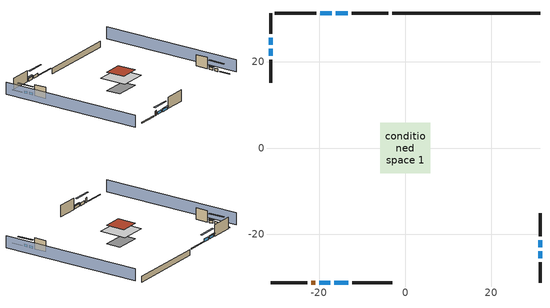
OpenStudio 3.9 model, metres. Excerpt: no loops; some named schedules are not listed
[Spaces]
conditioned space 1
 floor foundation (Slab1 construction): -5.51,-3.06 -5.51,3.06 5.51,3.06 5.51,-3.06 z-2.13
 floor adiabatic (AdiabaticFloorConstruction): -5.81,-5.81 -5.81,5.81 5.81,5.81 5.81,-5.81 z2.74
 wall outside (Wall1 construction): -20.65,31.28 -30.35,31.28 z0.3:5.18
 wall outside (Wall2 construction): 31.28,-20.5 31.28,-15.11 z0.3:5.18
 wall outside (Wall3 construction): -12.33,-31.28 -3.01,-31.28 z0.3:5.18
 wall outside (Wall4 construction): -31.28,20.5 -31.28,15.11 z0.3:5.18
 wall outside (RimJoist1 construction): -3.94,31.28 -12.44,31.28 z0.3:0.61
 wall outside (RimJoist2 construction): 31.28,-31.28 31.28,-26.56 z0.3:0.61
 wall outside (RimJoist3 construction): -31.28,-31.28 -22.78,-31.28 z0.3:0.61
 wall outside (RimJoist4 construction): -31.28,31.28 -31.28,26.56 z0.3:0.61
 wall outside (AdiabaticWallConstruction): -13.37,31.28 -16.08,31.28 / -17.01,31.28 -19.72,31.28 z0.3:1.49; 31.28,-25.63 31.28,-23.99 / 31.28,-23.07 31.28,-21.43 / -31.28,25.63 -31.28,23.99 / -31.28,23.07 -31.28,21.43 z0.3:1.4; -20.01,-31.28 -17.36,-31.28 z0.3:1.46; -16.43,-31.28 -13.26,-31.28 z0.3:1.37
 wall outside (AdiabaticWallConstruction 1): -21.85,-31.28 -20.93,-31.28 z0.3:2.34
 wall foundation (FoundationWall1 construction): 31.28,31.28 -3.01,31.28 z-2.13:0.3
 window (WindowConstruction): -13.37,31.28 -16.08,31.28 z0.3:1.49
 window (WindowConstruction 1): -17.01,31.28 -19.72,31.28 z0.3:1.49
 window (WindowConstruction 2): 31.28,-25.63 31.28,-23.99 z0.3:1.4
 window (WindowConstruction 3): 31.28,-23.06 31.28,-21.43 z0.3:1.4
 window (WindowConstruction 4): -20,-31.28 -17.36,-31.28 z0.3:1.46
 window (WindowConstruction 5): -16.43,-31.28 -13.26,-31.28 z0.3:1.37
 window (WindowConstruction 6): -31.28,25.63 -31.28,23.99 z0.3:1.4
 window (WindowConstruction 7): -31.28,23.06 -31.28,21.43 z0.3:1.4
 door (Door): -21.85,-31.28 -20.93,-31.28 z0.3:2.34
 ceiling adiabatic (AdiabaticFloorConstruction): 5.81,-5.81 5.81,5.81 -5.81,5.81 -5.81,-5.81 z2.74
 roof outside (Roof1 construction): -4.11,4.11 -4.11,-4.11 4.11,-4.11 4.11,4.11 z5.18
shading: -35.85,31.28 -35.85,-31.28 / 35.85,-31.28 35.85,31.28 z0:5.18; -18.83,31.28 -10.63,31.28 -10.63,31.89 -18.83,31.89 z4.24; -20.03,31.28 -16.71,31.28 -16.71,31.89 -20.03,31.89 z1.8; 31.28,-21.25 31.28,-28.37 31.89,-28.37 31.89,-21.25 z4.15; 31.28,-21.13 31.28,-23.37 31.89,-23.37 31.89,-21.13 z1.71; -14.61,-31.28 -22.75,-31.28 -22.75,-31.89 -14.61,-31.89 z4.21; -12.95,-31.28 -16.73,-31.28 -16.73,-31.89 -12.95,-31.89 z1.68; -31.28,21.25 -31.28,28.37 -31.89,28.37 -31.89,21.25 z4.15; -31.28,21.13 -31.28,23.37 -31.89,23.37 -31.89,21.13 z1.71
[Site]
Portland Intl Arpt_OR: Latitude {deg}=45.59; Longitude {deg}=-122.6; Time Zone {hr}=-8; Elevation {m}=33; Terrain=Suburbs; Keep Site Location Information=Yes
[Site:GroundTemperature:Shallow]
10.2558, 8.96328, 8.85977, 9.47314, 11.9355, 14.3863, 16.5111, 17.8571, 17.9714, 16.8767, 14.8061, 12.4304
[Site:WaterMainsTemperature]
Calculation Method=Schedule; Temperature Schedule=mains temperature schedule
[Building]
Building 1
[Material] Roughness=Rough
Name | Thickness {m} | Conductivity {W/m-K} | Density {kg/m3} | Specific Heat {J/kg-K} | Thermal Absorptance | Solar Absorptance | Visible Absorptance
asphalt or fiberglass shingles | 0.00635 | 0.162714 | 1121.4 | 1465.45 | 0.9 | 0.85 | 0.85
roof rigid ins | 0.103632 | 0.029427 | 32.04 | 1214.23 | 0.9 | 0.7 | 0.7
osb sheathing 0.75 in. | 0.01905 | 0.115458 | 512.64 | 1214.23 | 0.9 | 0.7 | 0.7
roof stud and cavity | 0.2032 | 0.0828465 | 78.34581 | 1123.46 | 0.9 | 0.7 | 0.7
gypsum board | 0.0127 | 0.160291 | 801 | 837.4 | 0.9 | 0.6 | 0.6
vinyl siding | 0.009525 | 0.089435 | 177.822 | 1046.75 | 0.9 | 0.5 | 0.5
osb sheathing 0.5 in. | 0.0127 | 0.115458 | 512.64 | 1214.23 | 0.9 | 0.7 | 0.7
wall stud and cavity | 0.1397 | 0.549615 | 139.0536 | 1170.24 | 0.9 | 0.7 | 0.7
rim joist stud and cavity | 0.0508 | 0.178289 | 50.32683 | 1063.81 | 0.9 | 0.6 | 0.6
concrete 8.0 in. | 0.2032 | 1.803125 | 2242.8 | 837.4 | 0.9 | 0.7 | 0.7
gypsum board 1 | 0.0127 | 0.160291 | 801 | 837.4 | 0.9 | 0.7 | 0.7
concrete 4.0 in. | 0.1016 | 1.803125 | 2242.8 | 837.4 | 0.9 | 0.7 | 0.7
floor covering | 0.0127 | 0.0450781 | 54.468 | 1339.84 | 0.9 | 0.9 | 0.9
wood siding; wood siding 1 | 0.0254 | 0.102417 | 544.68 | 1172.36
wall rigid ins; floor rigid ins | 0.512978 | 0.029427 | 32.04 | 1214.23 | 0.9 | 0.7 | 0.7
wall stud and cavity 1 | 0.0889 | 0.380278 | 52.3479 | 1209.89 | 0.9 | 0.7 | 0.7
door material | 0.04445 | 0.0612267 | 512.64 | 1214.23 | 0.9 | 0.7 | 0.7
floor stud and cavity | 0.1397 | 1.75129 | 37.0049 | 1207.88 | 0.9 | 0.7 | 0.7
floor covering 1 | 0.0127 | 0.0433444 | 54.468 | 1339.84 | 0.9 | 0.6 | 0.6
wall stud and cavity 2 | 0.0889 | 0.391764 | 83.0341 | 1211.67 | 0.9 | 0.7 | 0.7
furniture material conditioned space 1 | 0.1524 | 0.115458 | 640.8 | 1214.23 | 0.9 | 0.6 | 0.6
[Construction]
Roof1 construction: asphalt or fiberglass shingles, roof rigid ins, osb sheathing 0.75 in., roof stud and cavity, gypsum board
Wall1 construction; Wall2 construction; Wall3 construction; Wall4 construction: vinyl siding, osb sheathing 0.5 in., wall stud and cavity, gypsum board
RimJoist1 construction; RimJoist2 construction; RimJoist3 construction; RimJoist4 construction: vinyl siding, rim joist stud and cavity
FoundationWall1 construction: concrete 8.0 in., gypsum board 1
Slab1 construction: concrete 4.0 in., floor covering
WindowConstruction; WindowConstruction 1; WindowConstruction 2; WindowConstruction 3; WindowConstruction 4; WindowConstruction 5; WindowConstruction 6; WindowConstruction 7: WindowMaterial
AdiabaticWallConstruction: wood siding, wall rigid ins, wall stud and cavity 1, gypsum board
Door: door material
AdiabaticWallConstruction 1: wood siding 1, wall rigid ins, wall stud and cavity 1, gypsum board
AdiabaticFloorConstruction: floor stud and cavity, floor rigid ins, osb sheathing 0.75 in., floor covering 1
PartitionWallConstruction: gypsum board, wall stud and cavity 2, gypsum board
furniture construction conditioned space 1: furniture material conditioned space 1
[WindowMaterial:SimpleGlazingSystem]
WindowMaterial: U-Factor {W/m2-K}=2.15764; Solar Heat Gain Coefficient=0.44
[ThermalZone]
conditioned space: Multiplier=1; Volume {m3}=493.619; Thermostat=conditioned space temperature setpoint; Use Ideal Air Loads=No
[Space]
conditioned space 1: Thermal Zone=conditioned space; Volume {m3}=493.619
[ThermostatSetpoint:DualSetpoint]
conditioned space temperature setpoint: Heating Setpoint Temperature Schedule=heating setpoint; Cooling Setpoint Temperature Schedule=cooling setpoint; Temperature Difference Between Cutout And Setpoint {deltaC}=0
[Foundation:Kiva]
Foundation Kiva 1: Initial Indoor Air Temperature {C}=19.7222; Wall Height Above Grade {m}=0.3048; Wall Depth Below Slab {m}=0.2032
[Foundation:Kiva:Settings]
Soil Conductivity {W/m-K}=1.3848; Soil Density {kg/m3}=1842.3; Soil Specific Heat {J/kg-K}=418.7; Ground Solar Absorptivity=0.9; Ground Thermal Absorptivity=0.9; Ground Surface Roughness {m}=0.03; Far-Field Width {m}=40; Deep-Ground Boundary Condition=ZeroFlux; Deep-Ground Depth {m}=40; Minimum Cell Dimension {m}=0.2; Maximum Cell Growth Coefficient=3; Simulation Timestep=Timestep
[SurfaceProperty:ExposedFoundationPerimeter]
Slab1: Exposed Perimeter Calculation Method=TotalExposedPerimeter; Total Exposed Perimeter {m}=34.29
[SurfaceProperty:IncidentSolarMultiplier] Incident Solar Multiplier=1; Incident Solar Multiplier Schedule=trans schedule winter=0.85 summer=0.7
Window1; Window2; Window3; Window4; Window5; Window6; Window7; Window8
[InternalMass:Definition] Design Level Calculation Method=SurfaceArea
Name | Construction | Surface Area {m2}
partition wall mass | PartitionWallConstruction | 202.436
furniture mass conditioned space 1 | furniture construction conditioned space 1 | 80.97429
[InternalMass] Space or SpaceType=conditioned space 1; Multiplier=1
Name | Internal Mass Definition
partition wall mass | partition wall mass
furniture mass conditioned space 1 | furniture mass conditioned space 1
[Fan:SystemModel]
central ac and furnace supply fan: Availability Schedule=Always On Discrete; Design Maximum Air Flow Rate {m3/s}=0.489881; Speed Control Method=Discrete; Electric Power Minimum Flow Rate Fraction=0.2; Design Pressure Rise {Pa}=500; Motor Efficiency=1; Motor In Air Stream Fraction=1; Design Electric Power Consumption {W}=autosize; Design Power Sizing Method=PowerPerFlow; Electric Power Per Unit Flow Rate {W/(m3/s)}=1059.44; Electric Power Per Unit Flow Rate Per Unit Pressure {W-s/m3-Pa}=1.66667; Fan Total Efficiency=0.7; Motor Loss Radiative Fraction=0; Speed Flow Fraction 1=0.77457; Speed Electric Power Fraction 1=0.4647; Speed Flow Fraction 2=1; Speed Electric Power Fraction 2=1
[EnergyManagementSystem:Sensor]
Name | Output Variable or Output Meter Index Key | Output Variable or Output Meter
central_ac_and_furnace_supply_fan_s; central_ac_and_furnace_supply_fan_s_1 | central ac and furnace supply fan | Fan Electricity Energy
water_heater_T_set | water heater setpoint | Schedule Value
out_pb_s |  | Site Outdoor Air Barometric Pressure
out_wt_s |  | Site Outdoor Air Humidity Ratio
site_vw_s |  | Site Wind Speed
cool_season | cooling season schedule | Schedule Value
central_ac_and_furnace_airloop_Fan_RTF_s | central ac and furnace supply fan | Fan Runtime Fraction Speed 1
central_ac_and_furnace_airloop_Fan_RTF_s_1 | central ac and furnace supply fan | Fan Runtime Fraction Speed 2
natural_vent_s | natural vent schedule | Schedule Value
htg_sp_s | heating setpoint | Schedule Value
clg_sp_s | cooling setpoint | Schedule Value
mech_vent_range_fan_0_sch_s | mech vent range fan 0 schedule | Schedule Value
mech_vent_bath_fan_0_sch_s | mech vent bath fan 0 schedule | Schedule Value
clothes_dryer_exhaust_0_sch_s | clothes_dryer | Schedule Value
htg_load_cond |  | Heating:EnergyTransfer:Zone:CONDITIONED SPACE
clg_load_cond |  | Cooling:EnergyTransfer:Zone:CONDITIONED SPACE
s_conv | FoundationWall1 | Surface Inside Face Convection Heat Gain Energy
s_ig | FoundationWall1 | Surface Inside Face Internal Gains Radiation Heat Gain Energy
s_sol | FoundationWall1 | Surface Inside Face Solar Radiation Heat Gain Energy
s_lgt | FoundationWall1 | Surface Inside Face Lights Radiation Heat Gain Energy
s_surf | FoundationWall1 | Surface Inside Face Net Surface Thermal Radiation Heat Gain Energy
s_conv_1 | inferred conditioned ceiling | Surface Inside Face Convection Heat Gain Energy
s_ig_1 | inferred conditioned ceiling | Surface Inside Face Internal Gains Radiation Heat Gain Energy
s_sol_1 | inferred conditioned ceiling | Surface Inside Face Solar Radiation Heat Gain Energy
s_lgt_1 | inferred conditioned ceiling | Surface Inside Face Lights Radiation Heat Gain Energy
s_surf_1 | inferred conditioned ceiling | Surface Inside Face Net Surface Thermal Radiation Heat Gain Energy
s_conv_2 | inferred conditioned floor | Surface Inside Face Convection Heat Gain Energy
s_ig_2 | inferred conditioned floor | Surface Inside Face Internal Gains Radiation Heat Gain Energy
s_sol_2 | inferred conditioned floor | Surface Inside Face Solar Radiation Heat Gain Energy
s_lgt_2 | inferred conditioned floor | Surface Inside Face Lights Radiation Heat Gain Energy
s_surf_2 | inferred conditioned floor | Surface Inside Face Net Surface Thermal Radiation Heat Gain Energy
s_conv_3 | RimJoist1 | Surface Inside Face Convection Heat Gain Energy
s_ig_3 | RimJoist1 | Surface Inside Face Internal Gains Radiation Heat Gain Energy
s_sol_3 | RimJoist1 | Surface Inside Face Solar Radiation Heat Gain Energy
s_lgt_3 | RimJoist1 | Surface Inside Face Lights Radiation Heat Gain Energy
s_surf_3 | RimJoist1 | Surface Inside Face Net Surface Thermal Radiation Heat Gain Energy
s_conv_4 | RimJoist2 | Surface Inside Face Convection Heat Gain Energy
s_ig_4 | RimJoist2 | Surface Inside Face Internal Gains Radiation Heat Gain Energy
s_sol_4 | RimJoist2 | Surface Inside Face Solar Radiation Heat Gain Energy
s_lgt_4 | RimJoist2 | Surface Inside Face Lights Radiation Heat Gain Energy
s_surf_4 | RimJoist2 | Surface Inside Face Net Surface Thermal Radiation Heat Gain Energy
s_conv_5 | RimJoist3 | Surface Inside Face Convection Heat Gain Energy
s_ig_5 | RimJoist3 | Surface Inside Face Internal Gains Radiation Heat Gain Energy
s_sol_5 | RimJoist3 | Surface Inside Face Solar Radiation Heat Gain Energy
s_lgt_5 | RimJoist3 | Surface Inside Face Lights Radiation Heat Gain Energy
s_surf_5 | RimJoist3 | Surface Inside Face Net Surface Thermal Radiation Heat Gain Energy
s_conv_6 | RimJoist4 | Surface Inside Face Convection Heat Gain Energy
s_ig_6 | RimJoist4 | Surface Inside Face Internal Gains Radiation Heat Gain Energy
s_sol_6 | RimJoist4 | Surface Inside Face Solar Radiation Heat Gain Energy
s_lgt_6 | RimJoist4 | Surface Inside Face Lights Radiation Heat Gain Energy
s_surf_6 | RimJoist4 | Surface Inside Face Net Surface Thermal Radiation Heat Gain Energy
s_conv_7 | Roof1 | Surface Inside Face Convection Heat Gain Energy
s_ig_7 | Roof1 | Surface Inside Face Internal Gains Radiation Heat Gain Energy
s_sol_7 | Roof1 | Surface Inside Face Solar Radiation Heat Gain Energy
s_lgt_7 | Roof1 | Surface Inside Face Lights Radiation Heat Gain Energy
s_surf_7 | Roof1 | Surface Inside Face Net Surface Thermal Radiation Heat Gain Energy
s_conv_8 | Slab1 | Surface Inside Face Convection Heat Gain Energy
s_ig_8 | Slab1 | Surface Inside Face Internal Gains Radiation Heat Gain Energy
s_sol_8 | Slab1 | Surface Inside Face Solar Radiation Heat Gain Energy
s_lgt_8 | Slab1 | Surface Inside Face Lights Radiation Heat Gain Energy
s_surf_8 | Slab1 | Surface Inside Face Net Surface Thermal Radiation Heat Gain Energy
ss_sol | Door1 | Surface Inside Face Solar Radiation Heat Gain Energy
ss_lgt | Door1 | Surface Inside Face Lights Radiation Heat Gain Energy
ss_conv | Door1 | Surface Inside Face Convection Heat Gain Energy
ss_ig | Door1 | Surface Inside Face Internal Gains Radiation Heat Gain Energy
ss_surf | Door1 | Surface Inside Face Net Surface Thermal Radiation Heat Gain Energy
ss_conv_1 | Window1 | Surface Inside Face Convection Heat Gain Energy
ss_ig_1 | Window1 | Surface Inside Face Internal Gains Radiation Heat Gain Energy
ss_surf_1 | Window1 | Surface Inside Face Net Surface Thermal Radiation Heat Gain Energy
ss_trans_in | Window1 | Surface Window Transmitted Solar Radiation Rate
ss_back_out | Window1 | Surface Window Shortwave from Zone Back Out Window Heat Transfer Rate
ss_trans_out | Window1 | Surface Inside Face Initial Transmitted Diffuse Transmitted Out Window Solar Radiation Rate
ss_conv_2 | Window2 | Surface Inside Face Convection Heat Gain Energy
ss_ig_2 | Window2 | Surface Inside Face Internal Gains Radiation Heat Gain Energy
ss_surf_2 | Window2 | Surface Inside Face Net Surface Thermal Radiation Heat Gain Energy
ss_trans_in_1 | Window2 | Surface Window Transmitted Solar Radiation Rate
ss_back_out_1 | Window2 | Surface Window Shortwave from Zone Back Out Window Heat Transfer Rate
ss_trans_out_1 | Window2 | Surface Inside Face Initial Transmitted Diffuse Transmitted Out Window Solar Radiation Rate
ss_conv_3 | Window3 | Surface Inside Face Convection Heat Gain Energy
ss_ig_3 | Window3 | Surface Inside Face Internal Gains Radiation Heat Gain Energy
ss_surf_3 | Window3 | Surface Inside Face Net Surface Thermal Radiation Heat Gain Energy
ss_trans_in_2 | Window3 | Surface Window Transmitted Solar Radiation Rate
ss_back_out_2 | Window3 | Surface Window Shortwave from Zone Back Out Window Heat Transfer Rate
ss_trans_out_2 | Window3 | Surface Inside Face Initial Transmitted Diffuse Transmitted Out Window Solar Radiation Rate
ss_conv_4 | Window4 | Surface Inside Face Convection Heat Gain Energy
ss_ig_4 | Window4 | Surface Inside Face Internal Gains Radiation Heat Gain Energy
ss_surf_4 | Window4 | Surface Inside Face Net Surface Thermal Radiation Heat Gain Energy
ss_trans_in_3 | Window4 | Surface Window Transmitted Solar Radiation Rate
ss_back_out_3 | Window4 | Surface Window Shortwave from Zone Back Out Window Heat Transfer Rate
ss_trans_out_3 | Window4 | Surface Inside Face Initial Transmitted Diffuse Transmitted Out Window Solar Radiation Rate
ss_conv_5 | Window5 | Surface Inside Face Convection Heat Gain Energy
ss_ig_5 | Window5 | Surface Inside Face Internal Gains Radiation Heat Gain Energy
ss_surf_5 | Window5 | Surface Inside Face Net Surface Thermal Radiation Heat Gain Energy
ss_trans_in_4 | Window5 | Surface Window Transmitted Solar Radiation Rate
ss_back_out_4 | Window5 | Surface Window Shortwave from Zone Back Out Window Heat Transfer Rate
ss_trans_out_4 | Window5 | Surface Inside Face Initial Transmitted Diffuse Transmitted Out Window Solar Radiation Rate
ss_conv_6 | Window6 | Surface Inside Face Convection Heat Gain Energy
ss_ig_6 | Window6 | Surface Inside Face Internal Gains Radiation Heat Gain Energy
ss_surf_6 | Window6 | Surface Inside Face Net Surface Thermal Radiation Heat Gain Energy
ss_trans_in_5 | Window6 | Surface Window Transmitted Solar Radiation Rate
ss_back_out_5 | Window6 | Surface Window Shortwave from Zone Back Out Window Heat Transfer Rate
ss_trans_out_5 | Window6 | Surface Inside Face Initial Transmitted Diffuse Transmitted Out Window Solar Radiation Rate
ss_conv_7 | Window7 | Surface Inside Face Convection Heat Gain Energy
ss_ig_7 | Window7 | Surface Inside Face Internal Gains Radiation Heat Gain Energy
ss_surf_7 | Window7 | Surface Inside Face Net Surface Thermal Radiation Heat Gain Energy
ss_trans_in_6 | Window7 | Surface Window Transmitted Solar Radiation Rate
ss_back_out_6 | Window7 | Surface Window Shortwave from Zone Back Out Window Heat Transfer Rate
ss_trans_out_6 | Window7 | Surface Inside Face Initial Transmitted Diffuse Transmitted Out Window Solar Radiation Rate
ss_conv_8 | Window8 | Surface Inside Face Convection Heat Gain Energy
ss_ig_8 | Window8 | Surface Inside Face Internal Gains Radiation Heat Gain Energy
ss_surf_8 | Window8 | Surface Inside Face Net Surface Thermal Radiation Heat Gain Energy
ss_trans_in_7 | Window8 | Surface Window Transmitted Solar Radiation Rate
ss_back_out_7 | Window8 | Surface Window Shortwave from Zone Back Out Window Heat Transfer Rate
ss_trans_out_7 | Window8 | Surface Inside Face Initial Transmitted Diffuse Transmitted Out Window Solar Radiation Rate
s_conv_9 | Wall1 | Surface Inside Face Convection Heat Gain Energy
s_ig_9 | Wall1 | Surface Inside Face Internal Gains Radiation Heat Gain Energy
s_sol_9 | Wall1 | Surface Inside Face Solar Radiation Heat Gain Energy
s_lgt_9 | Wall1 | Surface Inside Face Lights Radiation Heat Gain Energy
s_surf_9 | Wall1 | Surface Inside Face Net Surface Thermal Radiation Heat Gain Energy
s_conv_10 | Wall2 | Surface Inside Face Convection Heat Gain Energy
s_ig_10 | Wall2 | Surface Inside Face Internal Gains Radiation Heat Gain Energy
s_sol_10 | Wall2 | Surface Inside Face Solar Radiation Heat Gain Energy
s_lgt_10 | Wall2 | Surface Inside Face Lights Radiation Heat Gain Energy
s_surf_10 | Wall2 | Surface Inside Face Net Surface Thermal Radiation Heat Gain Energy
s_conv_11 | Wall3 | Surface Inside Face Convection Heat Gain Energy
s_ig_11 | Wall3 | Surface Inside Face Internal Gains Radiation Heat Gain Energy
s_sol_11 | Wall3 | Surface Inside Face Solar Radiation Heat Gain Energy
s_lgt_11 | Wall3 | Surface Inside Face Lights Radiation Heat Gain Energy
s_surf_11 | Wall3 | Surface Inside Face Net Surface Thermal Radiation Heat Gain Energy
s_conv_12 | Wall4 | Surface Inside Face Convection Heat Gain Energy
s_ig_12 | Wall4 | Surface Inside Face Internal Gains Radiation Heat Gain Energy
s_sol_12 | Wall4 | Surface Inside Face Solar Radiation Heat Gain Energy
s_lgt_12 | Wall4 | Surface Inside Face Lights Radiation Heat Gain Energy
s_surf_12 | Wall4 | Surface Inside Face Net Surface Thermal Radiation Heat Gain Energy
im_conv | furniture mass conditioned space 1 | Surface Inside Face Convection Heat Gain Energy
im_ig | furniture mass conditioned space 1 | Surface Inside Face Internal Gains Radiation Heat Gain Energy
im_sol | furniture mass conditioned space 1 | Surface Inside Face Solar Radiation Heat Gain Energy
im_lgt | furniture mass conditioned space 1 | Surface Inside Face Lights Radiation Heat Gain Energy
im_surf | furniture mass conditioned space 1 | Surface Inside Face Net Surface Thermal Radiation Heat Gain Energy
im_conv_1 | partition wall mass | Surface Inside Face Convection Heat Gain Energy
im_ig_1 | partition wall mass | Surface Inside Face Internal Gains Radiation Heat Gain Energy
im_sol_1 | partition wall mass | Surface Inside Face Solar Radiation Heat Gain Energy
im_lgt_1 | partition wall mass | Surface Inside Face Lights Radiation Heat Gain Energy
im_surf_1 | partition wall mass | Surface Inside Face Net Surface Thermal Radiation Heat Gain Energy
airflow_gain | infil flow | Infiltration Sensible Heat Gain Energy
airflow_loss | infil flow | Infiltration Sensible Heat Loss Energy
airflow_gain_1 | natural vent flow | Infiltration Sensible Heat Gain Energy
airflow_loss_1 | natural vent flow | Infiltration Sensible Heat Loss Energy
airflow_gain_2 | whole house fan flow | Infiltration Sensible Heat Gain Energy
airflow_loss_2 | whole house fan flow | Infiltration Sensible Heat Loss Energy
mv_conv | mech vent bath fan 0 | Electric Equipment Convective Heating Energy
mv_rad | mech vent bath fan 0 | Electric Equipment Radiant Heating Energy
mv_conv_1 | mech vent house fan | Electric Equipment Convective Heating Energy
mv_rad_1 | mech vent house fan | Electric Equipment Radiant Heating Energy
mv_conv_2 | mech vent house fan cfis | Electric Equipment Convective Heating Energy
mv_rad_2 | mech vent house fan cfis | Electric Equipment Radiant Heating Energy
mv_conv_3 | mech vent range fan 0 | Electric Equipment Convective Heating Energy
mv_rad_3 | mech vent range fan 0 | Electric Equipment Radiant Heating Energy
mv_conv_4 | mech vent house fan latent load | Other Equipment Convective Heating Energy
mv_rad_4 | mech vent house fan latent load | Other Equipment Radiant Heating Energy
mv_conv_5 | mech vent house fan sensible load | Other Equipment Convective Heating Energy
mv_rad_5 | mech vent house fan sensible load | Other Equipment Radiant Heating Energy
ig_lgt_conv | interior lighting | Lights Convective Heating Energy
ig_lgt_rad | interior lighting | Lights Radiant Heating Energy
ig_lgt_vis | interior lighting | Lights Visible Radiation Heating Energy
ig_ee_conv | clothes dryer | Electric Equipment Convective Heating Energy
ig_ee_rad | clothes dryer | Electric Equipment Radiant Heating Energy
ig_ee_conv_1 | clothes washer | Electric Equipment Convective Heating Energy
ig_ee_rad_1 | clothes washer | Electric Equipment Radiant Heating Energy
ig_ee_conv_2 | cooking range | Electric Equipment Convective Heating Energy
[OtherEquipment:Definition] Design Level Calculation Method=EquipmentLevel
Name | Design Level {W} | Fraction Latent | Fraction Radiant | Fraction Lost
water heater sens; mech vent house fan sensible load | 0 | 0 | 0 | 0
water heater lat; mech vent house fan latent load | 0 | 1 | 0 | 0
water heater energy adjustment1 | 0.01 | 0 | 0 | 1
clothes dryer 2 | 0 | 0.015 | 0.081 | 0.85
cooking range 2 | 2488.85 | 0.16 | 0.384 | 0.2
general water use sensible | -61.6891 | 0 | 0.6 | 0
general water use latent | 62.594 | 1 | 0 | 0
[OtherEquipment] Space or SpaceType=conditioned space 1
Name | Other Equipment Definition | Schedule | Fuel Type
water heater sens | water heater sens | Always On Discrete
water heater lat | water heater lat | Always On Discrete
water heater energy adjustment1 | water heater energy adjustment1 | Always On Discrete | Electricity
clothes dryer 1 | clothes dryer 2 | clothes_dryer | Electricity
cooking range 1 | cooking range 2 | cooking_range | NaturalGas
general water use sensible | general water use sensible | general water use schedule
general water use latent | general water use latent | general water use schedule
mech vent house fan sensible load | mech vent house fan sensible load | Always On Discrete
mech vent house fan latent load | mech vent house fan latent load | Always On Discrete
[ElectricEquipment:Definition] Design Level Calculation Method=EquipmentLevel
Name | Design Level {W} | Fraction Latent | Fraction Radiant | Fraction Lost
clothes washer | 262.636 | 0.03 | 0.162 | 0.7
clothes dryer | 3715.46 | 0.015 | 0.081 | 0.85
dishwasher | 1149.09 | 0.3 | 0.18 | 0.4
fridge | 49.4292 | 0 | 0.6 | 0
fridge 2 | 239.242 | 0 | 0.6 | 0
cooking range | 84.923 | 0.16 | 0.384 | 0.2
misc tv | 472.407 | 0 | 0.6 | 0
misc plug loads | 389.837 | 0.021 | 0.558 | 0.049
whole house fan; mech vent house fan | 0 | 0 | 0 | 1
mech vent house fan cfis | 0 | 0 | 0 | 0
mech vent range fan 0; mech vent bath fan 0 | 30 | 0 | 0 | 1
[ElectricEquipment] Space or SpaceType=conditioned space 1
Name | Electric Equipment Definition | Schedule
clothes washer | clothes washer | clothes_washer
clothes dryer | clothes dryer | clothes_dryer
dishwasher | dishwasher | dishwasher
fridge | fridge | fridge schedule
fridge 1 | fridge 2 | fridge schedule 1
cooking range | cooking range | cooking_range
misc tv | misc tv | plug_loads_tv
misc plug loads | misc plug loads | plug_loads_other
whole house fan | whole house fan | Always On Discrete
mech vent house fan | mech vent house fan | mech vent house fan schedule
mech vent house fan cfis | mech vent house fan cfis | mech vent house fan cfis schedule
mech vent range fan 0 | mech vent range fan 0 | mech vent range fan 0 schedule
mech vent bath fan 0 | mech vent bath fan 0 | mech vent bath fan 0 schedule
[WaterUse:Equipment:Definition]
Name | Peak Flow Rate {m3/s}
clothes washer | 2.25001e-06
dishwasher | 6.01777e-06
[Lights:Definition]
interior lighting: Design Level Calculation Method=LightingLevel; Lighting Level {W}=287.842; Fraction Radiant=0.6; Fraction Visible=0.2; Return Air Fraction=0
[Lights]
interior lighting: Lights Definition=interior lighting; Space or SpaceType=conditioned space 1; Schedule=lighting_interior; Fraction Replaceable=1
[Exterior:Lights:Definition]
exterior lighting: Design Level {W}=8.01452
[Exterior:Lights]
exterior lighting: Exterior Lights Definition=exterior lighting; Schedule=exterior lighting schedule
[People:Definition]
occupants: Number of People Calculation Method=People; Number of People {people}=3; Fraction Radiant=0.314171; Sensible Heat Fraction=0.56303; Carbon Dioxide Generation Rate {m3/s-W}=0; Enable ASHRAE 55 Comfort Warnings=No; Mean Radiant Temperature Calculation Type=EnclosureAveraged
[People]
occupants: People Definition=occupants; Space or SpaceType=conditioned space 1; Number of People Schedule=occupants; Activity Level Schedule=occupants activity schedule; Multiplier=1
[SpaceInfiltration:DesignFlowRate] Space or SpaceType=conditioned space 1; Schedule=Always On Discrete; Design Flow Rate Calculation Method=Flow/Space; Design Flow Rate {m3/s}=0
natural vent flow; whole house fan flow; infil flow
